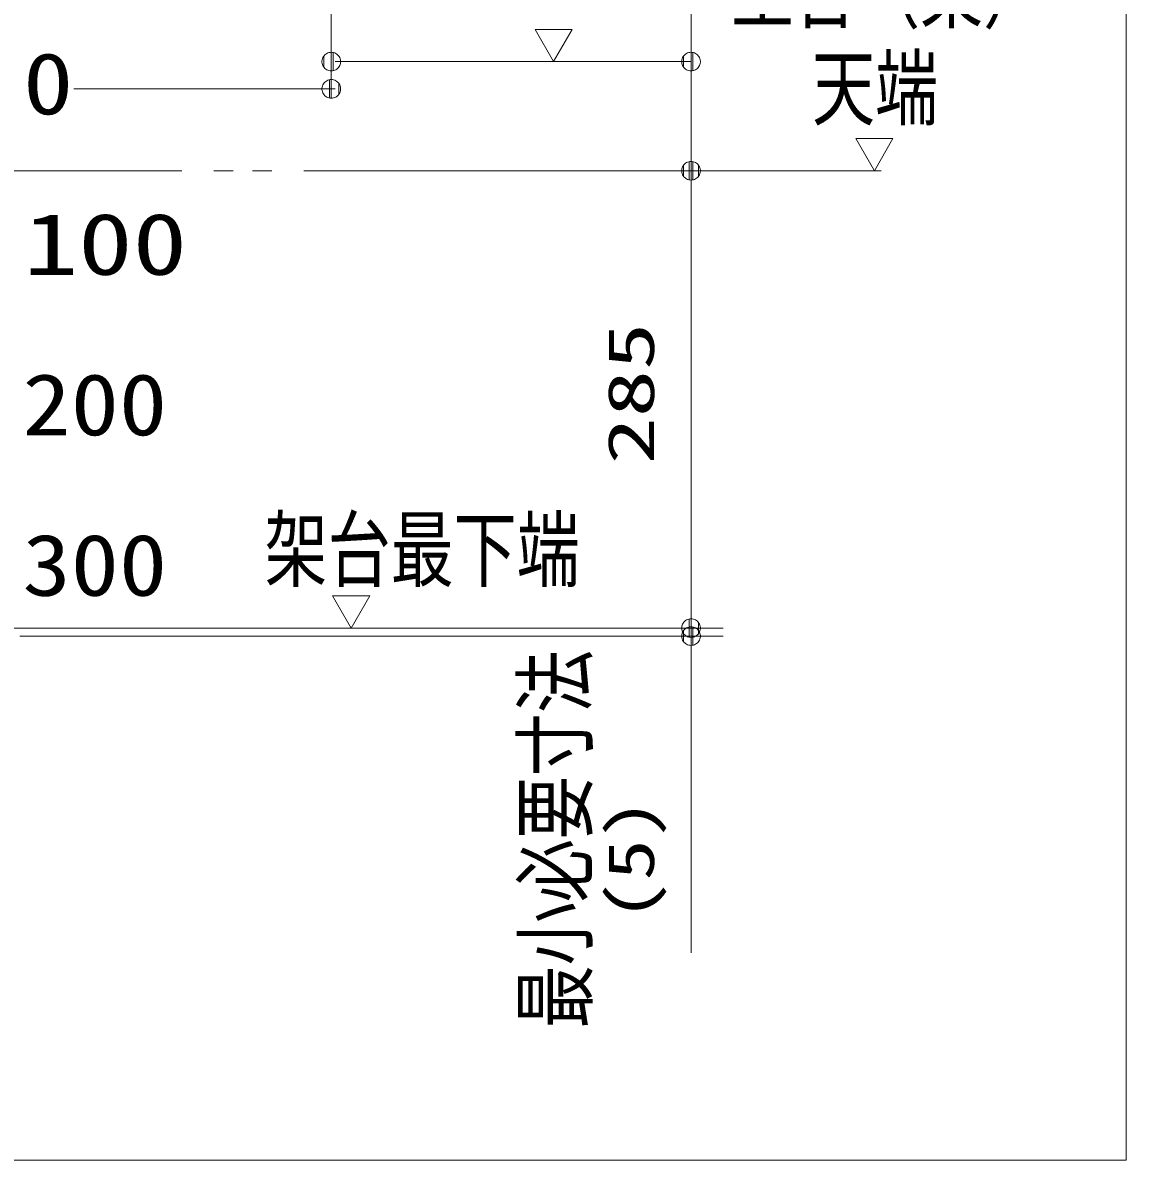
# Model space of a CAD drawing. Units: millimetres on the paper. Extents: x -305 to 305, y -152 to 152.
# Drawn here: x -51.87 to -17.48, y -59.65 to -24.2 of the extents above; entities that cross this region are included whole.
import ezdxf
from ezdxf.enums import TextEntityAlignment as Align

# ---------------------------------------------------------------- set-up
doc = ezdxf.new("R2010")
doc.units = ezdxf.units.MM
doc.linetypes.add('LONG_CHAIN', pattern=[21, 18, -1, 1, -1])
doc.linetypes.add('LONG_DOUBLE_CHAIN', pattern=[21.8, 18, -1, 0.6, -0.6, 0.6, -1])
doc.layers.add('0-0_PV', color=7, linetype='Continuous', lineweight=9)
doc.layers.add('0-1_0', color=7, linetype='Continuous', lineweight=9)
doc.styles.add('ＭＳ ゴシック', font='')
doc.styles.get('ＭＳ ゴシック').set_extended_font_data('MS Gothic')

# ---------------------------------------------------------------- blocks, each defined once
blk = doc.blocks.new('_DOTSMALL')
at = {"layer": '0-1_0'}
for p, q in [((0.0746, 0.1), (-0.0746, 0.1)), ((0.1223, -0.0248), (-0.1223, -0.0248))]:
    blk.add_line(p, q, dxfattribs=at)
for points in [[(0.125, 0), (0.124, 0.0157), (0.1211, 0.0311), (0.1162, 0.046), (0.1095, 0.0602), (0.1011, 0.0735), (0.0911, 0.0856), (0.0797, 0.0963), (0.067, 0.1055), (0.0532, 0.1131), (0.0386, 0.1189), (0.0234, 0.1228), (0.0078, 0.1248), (-0.0078, 0.1248), (-0.0234, 0.1228), (-0.0386, 0.1189), (-0.0532, 0.1131), (-0.067, 0.1055), (-0.0797, 0.0963), (-0.0911, 0.0856), (-0.1011, 0.0735), (-0.1095, 0.0602), (-0.1162, 0.046), (-0.1211, 0.0311), (-0.124, 0.0157), (-0.125, 0), (0, 0)], [(-0.125, 0), (-0.124, -0.0157), (-0.1211, -0.0311), (-0.1162, -0.046), (-0.1095, -0.0602), (-0.1011, -0.0735), (-0.0911, -0.0856), (-0.0797, -0.0963), (-0.067, -0.1055), (-0.0532, -0.1131), (-0.0386, -0.1189), (-0.0234, -0.1228), (-0.0078, -0.1248), (0.0078, -0.1248), (0.0234, -0.1228), (0.0386, -0.1189), (0.0532, -0.1131), (0.067, -0.1055), (0.0797, -0.0963), (0.0911, -0.0856), (0.1011, -0.0735), (0.1095, -0.0602), (0.1162, -0.046), (0.1211, -0.0311), (0.124, -0.0157), (0.125, 0), (0, 0)]]:
    blk.add_lwpolyline(points, close=True, dxfattribs=at)

msp = doc.modelspace()

# ---------------------------------------------------------------- linework, layer by layer
at = {"layer": '0-0_PV'}
for p, q in [((-17.476, 105.355), (-17.476, -59.645)), ((-35.903, -24.413), (-35.326, -25.413)), ((-34.749, -24.413), (-35.903, -24.413)), ((-35.326, -25.413), (-34.749, -24.413)), ((-25.326, -28.813), (-25.903, -27.813)), ((-25.903, -27.813), (-24.749, -27.813)), ((-24.749, -27.813), (-25.326, -28.813)), ((-31.041, -28.813), (-31.041, -43.063)), ((-41.635, -43.063), (-42.213, -42.063)), ((-42.213, -42.063), (-41.058, -42.063)), ((-41.058, -42.063), (-41.635, -43.063)), ((-52.463, -43.063), (-30.041, -43.063)), ((-31.041, -43.063), (-31.041, -43.313)), ((-51.963, -43.313), (-30.041, -43.313)), ((-31.041, -43.313), (-31.041, -53.178)), ((-262.482, -59.645), (-17.482, -59.645))]:
    msp.add_line(p, q, dxfattribs=at)
at = {"layer": '0-0_PV', "linetype": 'LONG_CHAIN'}
for p, q in [((-42.134, -25.413), (-31.041, -25.413)), ((-50.279, -26.263), (-42.134, -26.263))]:
    msp.add_line(p, q, dxfattribs=at)
at = {"layer": '0-0_PV', "linetype": 'LONG_DOUBLE_CHAIN'}
msp.add_line((-25.113, -28.813), (-52.963, -28.813), dxfattribs=at)
at = {"layer": '0-1_0'}
for p, q in [((-31.041, 11.097), (-31.041, -25.413)), ((-31.041, -25.413), (-31.041, -28.813))]:
    msp.add_line(p, q, dxfattribs=at)
msp.add_lwpolyline([(-42.255, -26.263), (-42.255, -25.413), (-42.255, 4.6)], dxfattribs=at)

# ---------------------------------------------------------------- block references
at = {"layer": '0-0_PV', "xscale": 2.32, "yscale": 2.32}
for p, rotation in [((-31.041, -28.813), 90), ((-31.041, -43.063), 270), ((-31.041, -43.063), 270), ((-31.041, -43.313), 90)]:
    msp.add_blockref('_DOTSMALL', p, dxfattribs=dict(at, rotation=rotation))
at = {"layer": '0-1_0', "xscale": 2.32, "yscale": 2.32}
for p, rotation in [((-42.255, -25.413), 90), ((-31.041, -25.413), 90), ((-42.255, -26.263), 270), ((-31.041, -28.813), 270)]:
    msp.add_blockref('_DOTSMALL', p, dxfattribs=dict(at, rotation=rotation))

# ---------------------------------------------------------------- texts
at = {"layer": '0-0_PV', "style": 'ＭＳ ゴシック'}
for s, width, p in [('土台（梁）', 0.75, (-29.798, -24.739)), ('0', 1.2, (-51.863, -27.633)), ('天端', 0.75, (-27.27, -27.766)), ('100', 1.3, (-51.844, -32.633)), ('200', 1.15, (-51.879, -37.633)), ('架台最下端', 0.75, (-44.336, -42.151)), ('300', 1.15, (-51.879, -42.633))]:
    msp.add_text(s, height=1.921, dxfattribs=dict(at, width=width)).set_placement(p, align=Align.BOTTOM_LEFT)
for s, height, width, p in [('285', 1.443, 1.5, (-31.763, -37.966)), ('最小必要寸法', 1.921, 0.75, (-33.74, -55.537)), ('(5)', 1.443, 1.3, (-31.763, -52.199))]:
    msp.add_text(s, height=height, rotation=90, dxfattribs=dict(at, width=width)).set_placement(p, align=Align.BOTTOM_LEFT)

doc.saveas('drawing.dxf')
